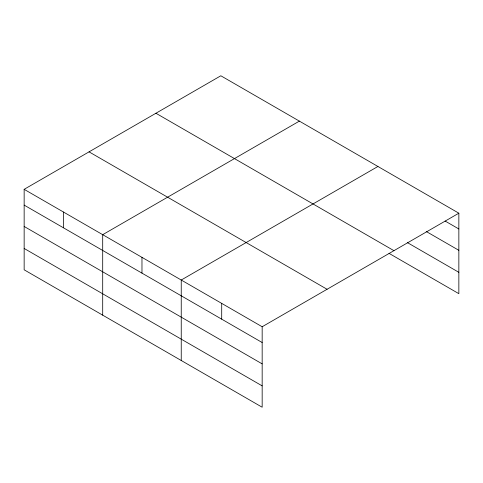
<?xml version="1.0" encoding="UTF-8"?>
<svg xmlns="http://www.w3.org/2000/svg" width="483" height="483" viewBox="0 0 483 483"><rect width="100%" height="100%" fill="white"/><g stroke="black" fill="none" stroke-linecap="round" stroke-linejoin="round"><path stroke-width="0.72" d="M262.166 363.874L262.166 326.75L24.15 189.33L24.15 269.804L262.166 407.223L262.166 363.874L24.15 226.455M389.02 253.352L458.85 293.67L458.85 213.196L220.834 75.777L24.15 189.33M299.375 121.124L102.698 234.678L102.698 315.151M377.923 166.472L181.24 280.025L181.24 360.499M262.166 326.75L458.85 213.196M445.145 221.057L458.85 228.972M426.217 231.484L458.85 250.321M407.29 242.551L458.85 272.321M155.924 113.251L393.947 250.671M89.053 151.861L327.076 289.275M24.15 205.106L262.166 342.525M24.15 248.455L262.166 385.875M221.703 303.39L221.703 319.166M141.972 257.354L141.972 273.13M63.424 212.007L63.424 227.783"/></g></svg>
